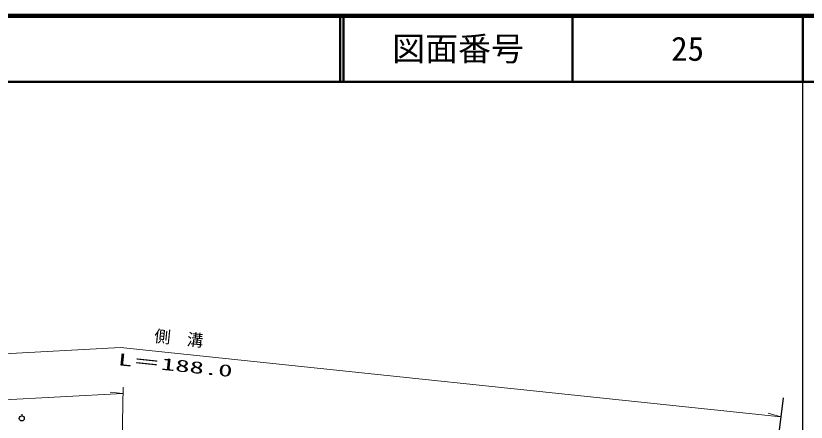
# Model space of a CAD drawing. Units: millimetres, scale not verified. Extents: x 40000 to 680000, y 20000 to 380000.
# Drawn here: x 459464 to 579500, y 318310 to 380000 of the extents above; entities that cross this region are included whole.
import ezdxf
from ezdxf.enums import TextEntityAlignment as Align

# ---------------------------------------------------------------- set-up
doc = ezdxf.new("R2010")
doc.units = ezdxf.units.MM
doc.header["$LTSCALE"] = 1000
for name, color, linetype, lineweight in [('M-BGD', 7, 'Continuous', 25), ('M-BMK-SRVR', 3, 'Continuous', 25), ('M-STR-HTXT', 7, 'Continuous', 13), ('M-TTL', 2, 'Continuous', 140), ('M-TTL-BAND', 7, 'Continuous', 25), ('M-TTL-LINE', 7, 'Continuous', 50)]:
    doc.layers.add(name, color=color, linetype=linetype, lineweight=lineweight)
doc.layers.add('M-TTL-TXT', color=7, linetype='Continuous')
doc.styles.add('ＭＳ ゴシック', font='')
doc.styles.get('ＭＳ ゴシック').set_extended_font_data('MS Gothic')

msp = doc.modelspace()

# ---------------------------------------------------------------- linework, layer by layer
at = {"layer": 'M-BGD'}
msp.add_line((460366, 319509), (460366, 319259), dxfattribs=at)
msp.add_circle((460366, 318884), 375, dxfattribs=at)
at = {"layer": 'M-BMK-SRVR'}
msp.add_line((575992, 322019), (571390, 284503), dxfattribs=at)
at = {"layer": 'M-STR-HTXT'}
for p, q in [((377236, 324360), (475364, 329638)), ((475364, 329638), (575638, 319132)), ((475362, 300010), (475756, 323648)), ((403893, 318784), (475740, 322649)), ((475740, 322649), (473793, 322866)), ((575638, 319132), (573750, 319654))]:
    msp.add_line(p, q, dxfattribs=at)
at = {"layer": 'M-TTL'}
msp.add_line((680000, 380000), (40000, 380000), dxfattribs=at)
at = {"layer": 'M-TTL-BAND'}
msp.add_line((579000, 20000), (579000, 370000), dxfattribs=at)
at = {"layer": 'M-TTL-LINE'}
for p, q in [((508747, 380000), (508747, 370000)), ((509247, 380000), (509247, 370000)), ((543997, 380000), (543997, 370000)), ((579000, 380000), (579000, 370000)), ((40000, 370000), (680000, 370000))]:
    msp.add_line(p, q, dxfattribs=at)

# ---------------------------------------------------------------- texts
at = {"layer": 'M-STR-HTXT', "style": 'ＭＳ ゴシック'}
msp.add_text('側\u3000溝', height=1833, rotation=354.028, dxfattribs=at).set_placement((480340, 329983), align=Align.BOTTOM_LEFT)
at = {"layer": 'M-STR-HTXT', "style": 'ＭＳ ゴシック', "width": 1.75}
msp.add_text('L＝188.0', height=1833, rotation=354.019, dxfattribs=at).set_placement((474854, 326423), align=Align.BOTTOM_LEFT)
at = {"layer": 'M-TTL-TXT', "style": 'ＭＳ ゴシック'}
for s, p in [('図面番号', (526622, 375000)), ('25', (561497, 375000))]:
    msp.add_text(s, height=3666, dxfattribs=at).set_placement(p, align=Align.MIDDLE_CENTER)

doc.saveas('drawing.dxf')
